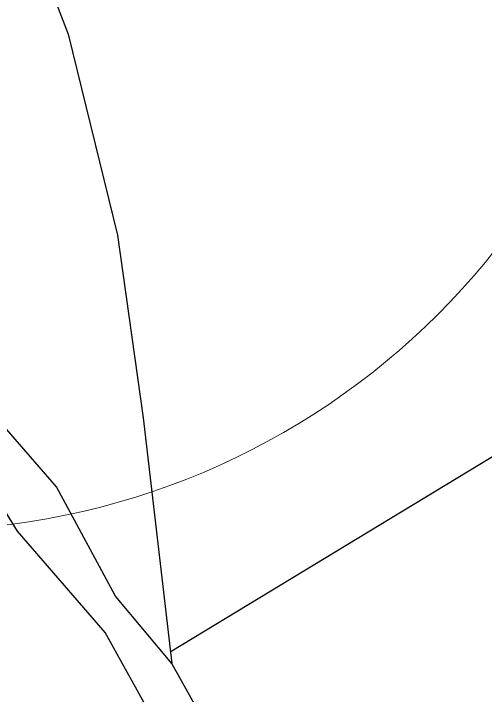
# Model space of a CAD drawing. Header units: millimetres. Extents: x 607233 to 608335, y 1320779 to 1321430.
# Drawn here: x 608028.5 to 608120.5, y 1321001.9 to 1321134.9 of the extents above; entities that cross this region are included whole.
import ezdxf

# ---------------------------------------------------------------- set-up
doc = ezdxf.new("R2010")
doc.units = ezdxf.units.MM
for name, color, linetype in [('2', 1, 'Continuous'), ('4', 7, 'Continuous'), ('CVL_CUADCON_TIT', 1, 'Continuous')]:
    doc.layers.add(name, color=color, linetype=linetype)

msp = doc.modelspace()

# ---------------------------------------------------------------- linework, layer by layer
at = {"layer": '2', "color": 1, "linetype": 'Continuous'}
for points in [[(608075.209, 1321326.058), (608062.696, 1321285.496), (608020.464, 1321213.928), (608018.329, 1321200.728), (608021.447, 1321176.807), (608039.134, 1321130.899), (608048.741, 1321091.67), (608053.802, 1321056.039), (608059.336, 1321008.091)], [(608059.336, 1321008.091), (608048.367, 1321021.284), (608036.864, 1321042.613), (608025.387, 1321055.804), (608011.854, 1321076.11), (608001.387, 1321091.339), (607993.481, 1321100.471), (607975.584, 1321134.751), (607938.25, 1321208.645), (607899.901, 1321281.773)], [(608114.27, 1320913.394), (608112.986, 1320917.713), (608098.72, 1320928.863), (608089.778, 1320944.096), (608078.795, 1320961.611), (608058.879, 1320991.562), (608046.356, 1321014.159), (608029.267, 1321033.947), (608016.751, 1321054.256), (608004.5, 1321071.259), (607995.821, 1321083.441)], [(608334.826, 1320922.63), (608331.765, 1320926.182), (608323.628, 1320927.94), (608310.426, 1320923.836), (608279.456, 1320913.074), (608247.706, 1320907.903), (608228.409, 1320902.512), (608211.647, 1320899.161), (608191.834, 1320896.057), (608174.047, 1320895.501), (608156.757, 1320898.506), (608138.688, 1320906.594), (608113.975, 1320926.615), (608090.763, 1320954.015), (608075.947, 1320978.386), (608059.336, 1321008.091)]]:
    msp.add_lwpolyline(points, dxfattribs=at)
at = {"layer": '4', "color": 6, "linetype": 'Continuous'}
msp.add_line((608059.07, 1321010.395), (608237.259, 1321118.608), dxfattribs=at)
at = {"layer": 'CVL_CUADCON_TIT', "color": 4, "lineweight": 0, "ltscale": 0.5}
msp.add_circle((608009.559, 1321177.9, 166.716), 143.786, dxfattribs=at)

doc.saveas('drawing.dxf')
